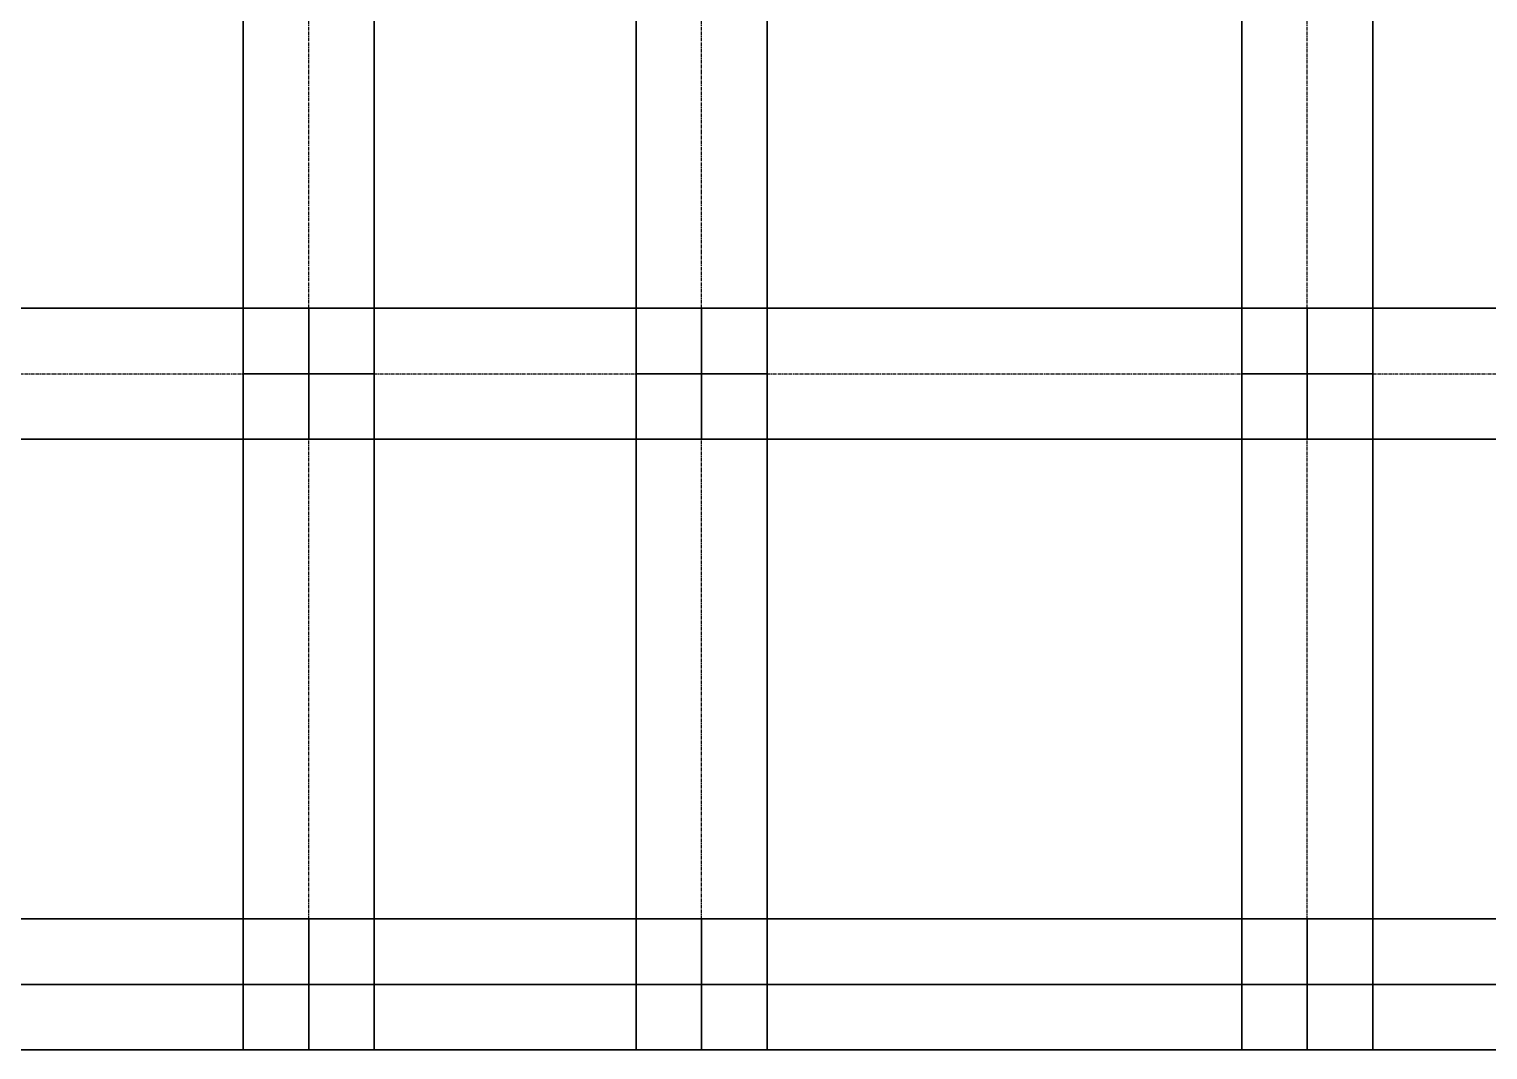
# Model space of a CAD drawing. Extents: x -12 to 2097, y 100 to 3117.
# Drawn here: x 863.8 to 1131.1, y 100 to 287.1 of the extents above; entities that cross this region are included whole.
import ezdxf

# ---------------------------------------------------------------- set-up
doc = ezdxf.new("R2010")
doc.units = 0
doc.header["$MEASUREMENT"] = 0
doc.linetypes.add('Center', pattern=[2, 1.25, -0.25, 0.25, -0.25])
for name, color, linetype in [('BEAM', 5, 'CONTINUOUS'), ('CENTERLINES', 7, 'CONTINUOUS'), ('COLS', 5, 'CONTINUOUS'), ('SLAB', 6, 'CONTINUOUS')]:
    doc.layers.add(name, color=color, linetype=linetype)

msp = doc.modelspace()

# ---------------------------------------------------------------- linework, layer by layer
at = {"layer": 'BEAM', "color": 5, "linetype": 'CONTINUOUS'}
for points in [[(903, 223.92, 600), (903, 223.92, 624), (903, 343.92, 624), (903, 343.92, 600)], [(903, 223.92, 624), (927, 223.92, 624), (927, 343.92, 624), (903, 343.92, 624)], [(927, 223.92, 600), (903, 223.92, 600), (903, 343.92, 600), (927, 343.92, 600)], [(903, 223.92, 468), (903, 223.92, 492), (903, 343.92, 492), (903, 343.92, 468)], [(903, 223.92, 492), (927, 223.92, 492), (927, 343.92, 492), (903, 343.92, 492)], [(927, 223.92, 468), (903, 223.92, 468), (903, 343.92, 468), (927, 343.92, 468)], [(903, 223.92, 336), (903, 223.92, 360), (903, 343.92, 360), (903, 343.92, 336)], [(903, 223.92, 360), (927, 223.92, 360), (927, 343.92, 360), (903, 343.92, 360)], [(927, 223.92, 336), (903, 223.92, 336), (903, 343.92, 336), (927, 343.92, 336)], [(903, 223.92, 204), (903, 223.92, 228), (903, 343.92, 228), (903, 343.92, 204)], [(903, 223.92, 228), (927, 223.92, 228), (927, 343.92, 228), (903, 343.92, 228)], [(927, 223.92, 204), (903, 223.92, 204), (903, 343.92, 204), (927, 343.92, 204)], [(903, 223.92, 60), (903, 223.92, 84), (903, 343.92, 84), (903, 343.92, 60)], [(903, 223.92, 84), (927, 223.92, 84), (927, 343.92, 84), (903, 343.92, 84)], [(927, 223.92, 60), (903, 223.92, 60), (903, 343.92, 60), (927, 343.92, 60)], [(927, 223.92, 624), (927, 223.92, 600), (927, 343.92, 600), (927, 343.92, 624)], [(927, 223.92, 492), (927, 223.92, 468), (927, 343.92, 468), (927, 343.92, 492)], [(927, 223.92, 360), (927, 223.92, 336), (927, 343.92, 336), (927, 343.92, 360)], [(927, 223.92, 228), (927, 223.92, 204), (927, 343.92, 204), (927, 343.92, 228)], [(927, 223.92, 84), (927, 223.92, 60), (927, 343.92, 60), (927, 343.92, 84)], [(975, 223.92, 600), (975, 223.92, 624), (975, 343.92, 624), (975, 343.92, 600)], [(975, 223.92, 624), (999, 223.92, 624), (999, 343.92, 624), (975, 343.92, 624)], [(999, 223.92, 600), (975, 223.92, 600), (975, 343.92, 600), (999, 343.92, 600)], [(975, 223.92, 468), (975, 223.92, 492), (975, 343.92, 492), (975, 343.92, 468)], [(975, 223.92, 492), (999, 223.92, 492), (999, 343.92, 492), (975, 343.92, 492)], [(999, 223.92, 468), (975, 223.92, 468), (975, 343.92, 468), (999, 343.92, 468)], [(975, 223.92, 336), (975, 223.92, 360), (975, 343.92, 360), (975, 343.92, 336)], [(975, 223.92, 360), (999, 223.92, 360), (999, 343.92, 360), (975, 343.92, 360)], [(999, 223.92, 336), (975, 223.92, 336), (975, 343.92, 336), (999, 343.92, 336)], [(975, 223.92, 204), (975, 223.92, 228), (975, 343.92, 228), (975, 343.92, 204)], [(975, 223.92, 228), (999, 223.92, 228), (999, 343.92, 228), (975, 343.92, 228)], [(999, 223.92, 204), (975, 223.92, 204), (975, 343.92, 204), (999, 343.92, 204)], [(975, 223.92, 60), (975, 223.92, 84), (975, 343.92, 84), (975, 343.92, 60)], [(975, 223.92, 84), (999, 223.92, 84), (999, 343.92, 84), (975, 343.92, 84)], [(999, 223.92, 60), (975, 223.92, 60), (975, 343.92, 60), (999, 343.92, 60)], [(999, 223.92, 624), (999, 223.92, 600), (999, 343.92, 600), (999, 343.92, 624)], [(999, 223.92, 492), (999, 223.92, 468), (999, 343.92, 468), (999, 343.92, 492)], [(999, 223.92, 360), (999, 223.92, 336), (999, 343.92, 336), (999, 343.92, 360)], [(999, 223.92, 228), (999, 223.92, 204), (999, 343.92, 204), (999, 343.92, 228)], [(999, 223.92, 84), (999, 223.92, 60), (999, 343.92, 60), (999, 343.92, 84)], [(1086, 223.92, 600), (1086, 223.92, 624), (1086, 343.92, 624), (1086, 343.92, 600)], [(1086, 223.92, 624), (1110, 223.92, 624), (1110, 343.92, 624), (1086, 343.92, 624)], [(1110, 223.92, 600), (1086, 223.92, 600), (1086, 343.92, 600), (1110, 343.92, 600)], [(1086, 223.92, 468), (1086, 223.92, 492), (1086, 343.92, 492), (1086, 343.92, 468)], [(1086, 223.92, 492), (1110, 223.92, 492), (1110, 343.92, 492), (1086, 343.92, 492)], [(1110, 223.92, 468), (1086, 223.92, 468), (1086, 343.92, 468), (1110, 343.92, 468)], [(1086, 223.92, 336), (1086, 223.92, 360), (1086, 343.92, 360), (1086, 343.92, 336)], [(1086, 223.92, 360), (1110, 223.92, 360), (1110, 343.92, 360), (1086, 343.92, 360)], [(1110, 223.92, 336), (1086, 223.92, 336), (1086, 343.92, 336), (1110, 343.92, 336)], [(1086, 223.92, 204), (1086, 223.92, 228), (1086, 343.92, 228), (1086, 343.92, 204)], [(1086, 223.92, 228), (1110, 223.92, 228), (1110, 343.92, 228), (1086, 343.92, 228)], [(1110, 223.92, 204), (1086, 223.92, 204), (1086, 343.92, 204), (1110, 343.92, 204)], [(1086, 223.92, 60), (1086, 223.92, 84), (1086, 343.92, 84), (1086, 343.92, 60)], [(1086, 223.92, 84), (1110, 223.92, 84), (1110, 343.92, 84), (1086, 343.92, 84)], [(1110, 223.92, 60), (1086, 223.92, 60), (1086, 343.92, 60), (1110, 343.92, 60)], [(1110, 223.92, 624), (1110, 223.92, 600), (1110, 343.92, 600), (1110, 343.92, 624)], [(1110, 223.92, 492), (1110, 223.92, 468), (1110, 343.92, 468), (1110, 343.92, 492)], [(1110, 223.92, 360), (1110, 223.92, 336), (1110, 343.92, 336), (1110, 343.92, 360)], [(1110, 223.92, 228), (1110, 223.92, 204), (1110, 343.92, 204), (1110, 343.92, 228)], [(1110, 223.92, 84), (1110, 223.92, 60), (1110, 343.92, 60), (1110, 343.92, 84)], [(744, 235.92, 600), (744, 235.92, 624), (915, 235.92, 624), (915, 235.92, 600)], [(744, 235.92, 624), (744, 211.92, 624), (915, 211.92, 624), (915, 235.92, 624)], [(744, 211.92, 600), (744, 235.92, 600), (915, 235.92, 600), (915, 211.92, 600)], [(744, 235.92, 468), (744, 235.92, 492), (915, 235.92, 492), (915, 235.92, 468)], [(744, 235.92, 492), (744, 211.92, 492), (915, 211.92, 492), (915, 235.92, 492)], [(744, 211.92, 468), (744, 235.92, 468), (915, 235.92, 468), (915, 211.92, 468)], [(744, 235.92, 336), (744, 235.92, 360), (915, 235.92, 360), (915, 235.92, 336)], [(744, 235.92, 360), (744, 211.92, 360), (915, 211.92, 360), (915, 235.92, 360)], [(744, 211.92, 336), (744, 235.92, 336), (915, 235.92, 336), (915, 211.92, 336)], [(744, 235.92, 204), (744, 235.92, 228), (915, 235.92, 228), (915, 235.92, 204)], [(744, 235.92, 228), (744, 211.92, 228), (915, 211.92, 228), (915, 235.92, 228)], [(744, 211.92, 204), (744, 235.92, 204), (915, 235.92, 204), (915, 211.92, 204)], [(744, 235.92, 60), (744, 235.92, 84), (915, 235.92, 84), (915, 235.92, 60)], [(744, 235.92, 84), (744, 211.92, 84), (915, 211.92, 84), (915, 235.92, 84)], [(744, 211.92, 60), (744, 235.92, 60), (915, 235.92, 60), (915, 211.92, 60)], [(915, 235.92, 600), (915, 235.92, 624), (987, 235.92, 624), (987, 235.92, 600)], [(915, 235.92, 624), (915, 211.92, 624), (987, 211.92, 624), (987, 235.92, 624)], [(915, 211.92, 600), (915, 235.92, 600), (987, 235.92, 600), (987, 211.92, 600)], [(915, 235.92, 468), (915, 235.92, 492), (987, 235.92, 492), (987, 235.92, 468)], [(915, 235.92, 492), (915, 211.92, 492), (987, 211.92, 492), (987, 235.92, 492)], [(915, 211.92, 468), (915, 235.92, 468), (987, 235.92, 468), (987, 211.92, 468)], [(915, 235.92, 336), (915, 235.92, 360), (987, 235.92, 360), (987, 235.92, 336)], [(915, 235.92, 360), (915, 211.92, 360), (987, 211.92, 360), (987, 235.92, 360)], [(915, 211.92, 336), (915, 235.92, 336), (987, 235.92, 336), (987, 211.92, 336)], [(915, 235.92, 204), (915, 235.92, 228), (987, 235.92, 228), (987, 235.92, 204)], [(915, 235.92, 228), (915, 211.92, 228), (987, 211.92, 228), (987, 235.92, 228)], [(915, 211.92, 204), (915, 235.92, 204), (987, 235.92, 204), (987, 211.92, 204)], [(915, 235.92, 60), (915, 235.92, 84), (987, 235.92, 84), (987, 235.92, 60)], [(915, 235.92, 84), (915, 211.92, 84), (987, 211.92, 84), (987, 235.92, 84)], [(915, 211.92, 60), (915, 235.92, 60), (987, 235.92, 60), (987, 211.92, 60)], [(987, 235.92, 600), (987, 235.92, 624), (1098, 235.92, 624), (1098, 235.92, 600)], [(987, 235.92, 624), (987, 211.92, 624), (1098, 211.92, 624), (1098, 235.92, 624)], [(987, 211.92, 600), (987, 235.92, 600), (1098, 235.92, 600), (1098, 211.92, 600)], [(987, 235.92, 468), (987, 235.92, 492), (1098, 235.92, 492), (1098, 235.92, 468)], [(987, 235.92, 492), (987, 211.92, 492), (1098, 211.92, 492), (1098, 235.92, 492)], [(987, 211.92, 468), (987, 235.92, 468), (1098, 235.92, 468), (1098, 211.92, 468)], [(987, 235.92, 336), (987, 235.92, 360), (1098, 235.92, 360), (1098, 235.92, 336)], [(987, 235.92, 360), (987, 211.92, 360), (1098, 211.92, 360), (1098, 235.92, 360)], [(987, 211.92, 336), (987, 235.92, 336), (1098, 235.92, 336), (1098, 211.92, 336)], [(987, 235.92, 204), (987, 235.92, 228), (1098, 235.92, 228), (1098, 235.92, 204)], [(987, 235.92, 228), (987, 211.92, 228), (1098, 211.92, 228), (1098, 235.92, 228)], [(987, 211.92, 204), (987, 235.92, 204), (1098, 235.92, 204), (1098, 211.92, 204)], [(987, 235.92, 60), (987, 235.92, 84), (1098, 235.92, 84), (1098, 235.92, 60)], [(987, 235.92, 84), (987, 211.92, 84), (1098, 211.92, 84), (1098, 235.92, 84)], [(987, 211.92, 60), (987, 235.92, 60), (1098, 235.92, 60), (1098, 211.92, 60)], [(1098, 235.92, 600), (1098, 235.92, 624), (1170, 235.92, 624), (1170, 235.92, 600)], [(1098, 235.92, 624), (1098, 211.92, 624), (1170, 211.92, 624), (1170, 235.92, 624)], [(1098, 211.92, 600), (1098, 235.92, 600), (1170, 235.92, 600), (1170, 211.92, 600)], [(1098, 235.92, 468), (1098, 235.92, 492), (1170, 235.92, 492), (1170, 235.92, 468)], [(1098, 235.92, 492), (1098, 211.92, 492), (1170, 211.92, 492), (1170, 235.92, 492)], [(1098, 211.92, 468), (1098, 235.92, 468), (1170, 235.92, 468), (1170, 211.92, 468)], [(1098, 235.92, 336), (1098, 235.92, 360), (1170, 235.92, 360), (1170, 235.92, 336)], [(1098, 235.92, 360), (1098, 211.92, 360), (1170, 211.92, 360), (1170, 235.92, 360)], [(1098, 211.92, 336), (1098, 235.92, 336), (1170, 235.92, 336), (1170, 211.92, 336)], [(1098, 235.92, 204), (1098, 235.92, 228), (1170, 235.92, 228), (1170, 235.92, 204)], [(1098, 235.92, 228), (1098, 211.92, 228), (1170, 211.92, 228), (1170, 235.92, 228)], [(1098, 211.92, 204), (1098, 235.92, 204), (1170, 235.92, 204), (1170, 211.92, 204)], [(1098, 235.92, 60), (1098, 235.92, 84), (1170, 235.92, 84), (1170, 235.92, 60)], [(1098, 235.92, 84), (1098, 211.92, 84), (1170, 211.92, 84), (1170, 235.92, 84)], [(1098, 211.92, 60), (1098, 235.92, 60), (1170, 235.92, 60), (1170, 211.92, 60)], [(903, 111.96, 600), (903, 111.96, 624), (903, 223.92, 624), (903, 223.92, 600)], [(903, 111.96, 624), (927, 111.96, 624), (927, 223.92, 624), (903, 223.92, 624)], [(927, 111.96, 600), (903, 111.96, 600), (903, 223.92, 600), (927, 223.92, 600)], [(903, 111.96, 468), (903, 111.96, 492), (903, 223.92, 492), (903, 223.92, 468)], [(903, 111.96, 492), (927, 111.96, 492), (927, 223.92, 492), (903, 223.92, 492)], [(927, 111.96, 468), (903, 111.96, 468), (903, 223.92, 468), (927, 223.92, 468)], [(903, 111.96, 336), (903, 111.96, 360), (903, 223.92, 360), (903, 223.92, 336)], [(903, 111.96, 360), (927, 111.96, 360), (927, 223.92, 360), (903, 223.92, 360)], [(927, 111.96, 336), (903, 111.96, 336), (903, 223.92, 336), (927, 223.92, 336)], [(903, 111.96, 204), (903, 111.96, 228), (903, 223.92, 228), (903, 223.92, 204)], [(903, 111.96, 228), (927, 111.96, 228), (927, 223.92, 228), (903, 223.92, 228)], [(927, 111.96, 204), (903, 111.96, 204), (903, 223.92, 204), (927, 223.92, 204)], [(903, 111.96, 60), (903, 111.96, 84), (903, 223.92, 84), (903, 223.92, 60)], [(903, 111.96, 84), (927, 111.96, 84), (927, 223.92, 84), (903, 223.92, 84)], [(927, 111.96, 60), (903, 111.96, 60), (903, 223.92, 60), (927, 223.92, 60)], [(927, 111.96, 624), (927, 111.96, 600), (927, 223.92, 600), (927, 223.92, 624)], [(927, 111.96, 492), (927, 111.96, 468), (927, 223.92, 468), (927, 223.92, 492)], [(927, 111.96, 360), (927, 111.96, 336), (927, 223.92, 336), (927, 223.92, 360)], [(927, 111.96, 228), (927, 111.96, 204), (927, 223.92, 204), (927, 223.92, 228)], [(927, 111.96, 84), (927, 111.96, 60), (927, 223.92, 60), (927, 223.92, 84)], [(975, 111.96, 600), (975, 111.96, 624), (975, 223.92, 624), (975, 223.92, 600)], [(975, 111.96, 624), (999, 111.96, 624), (999, 223.92, 624), (975, 223.92, 624)], [(999, 111.96, 600), (975, 111.96, 600), (975, 223.92, 600), (999, 223.92, 600)], [(975, 111.96, 468), (975, 111.96, 492), (975, 223.92, 492), (975, 223.92, 468)], [(975, 111.96, 492), (999, 111.96, 492), (999, 223.92, 492), (975, 223.92, 492)], [(999, 111.96, 468), (975, 111.96, 468), (975, 223.92, 468), (999, 223.92, 468)], [(975, 111.96, 336), (975, 111.96, 360), (975, 223.92, 360), (975, 223.92, 336)], [(975, 111.96, 360), (999, 111.96, 360), (999, 223.92, 360), (975, 223.92, 360)], [(999, 111.96, 336), (975, 111.96, 336), (975, 223.92, 336), (999, 223.92, 336)], [(975, 111.96, 204), (975, 111.96, 228), (975, 223.92, 228), (975, 223.92, 204)], [(975, 111.96, 228), (999, 111.96, 228), (999, 223.92, 228), (975, 223.92, 228)], [(999, 111.96, 204), (975, 111.96, 204), (975, 223.92, 204), (999, 223.92, 204)], [(975, 111.96, 60), (975, 111.96, 84), (975, 223.92, 84), (975, 223.92, 60)], [(975, 111.96, 84), (999, 111.96, 84), (999, 223.92, 84), (975, 223.92, 84)], [(999, 111.96, 60), (975, 111.96, 60), (975, 223.92, 60), (999, 223.92, 60)], [(999, 111.96, 624), (999, 111.96, 600), (999, 223.92, 600), (999, 223.92, 624)], [(999, 111.96, 492), (999, 111.96, 468), (999, 223.92, 468), (999, 223.92, 492)], [(999, 111.96, 360), (999, 111.96, 336), (999, 223.92, 336), (999, 223.92, 360)], [(999, 111.96, 228), (999, 111.96, 204), (999, 223.92, 204), (999, 223.92, 228)], [(999, 111.96, 84), (999, 111.96, 60), (999, 223.92, 60), (999, 223.92, 84)], [(1086, 111.96, 600), (1086, 111.96, 624), (1086, 223.92, 624), (1086, 223.92, 600)], [(1086, 111.96, 624), (1110, 111.96, 624), (1110, 223.92, 624), (1086, 223.92, 624)], [(1110, 111.96, 600), (1086, 111.96, 600), (1086, 223.92, 600), (1110, 223.92, 600)], [(1086, 111.96, 468), (1086, 111.96, 492), (1086, 223.92, 492), (1086, 223.92, 468)], [(1086, 111.96, 492), (1110, 111.96, 492), (1110, 223.92, 492), (1086, 223.92, 492)], [(1110, 111.96, 468), (1086, 111.96, 468), (1086, 223.92, 468), (1110, 223.92, 468)], [(1086, 111.96, 336), (1086, 111.96, 360), (1086, 223.92, 360), (1086, 223.92, 336)], [(1086, 111.96, 360), (1110, 111.96, 360), (1110, 223.92, 360), (1086, 223.92, 360)], [(1110, 111.96, 336), (1086, 111.96, 336), (1086, 223.92, 336), (1110, 223.92, 336)], [(1086, 111.96, 204), (1086, 111.96, 228), (1086, 223.92, 228), (1086, 223.92, 204)], [(1086, 111.96, 228), (1110, 111.96, 228), (1110, 223.92, 228), (1086, 223.92, 228)], [(1110, 111.96, 204), (1086, 111.96, 204), (1086, 223.92, 204), (1110, 223.92, 204)], [(1086, 111.96, 60), (1086, 111.96, 84), (1086, 223.92, 84), (1086, 223.92, 60)], [(1086, 111.96, 84), (1110, 111.96, 84), (1110, 223.92, 84), (1086, 223.92, 84)], [(1110, 111.96, 60), (1086, 111.96, 60), (1086, 223.92, 60), (1110, 223.92, 60)], [(1110, 111.96, 624), (1110, 111.96, 600), (1110, 223.92, 600), (1110, 223.92, 624)], [(1110, 111.96, 492), (1110, 111.96, 468), (1110, 223.92, 468), (1110, 223.92, 492)], [(1110, 111.96, 360), (1110, 111.96, 336), (1110, 223.92, 336), (1110, 223.92, 360)], [(1110, 111.96, 228), (1110, 111.96, 204), (1110, 223.92, 204), (1110, 223.92, 228)], [(1110, 111.96, 84), (1110, 111.96, 60), (1110, 223.92, 60), (1110, 223.92, 84)], [(744, 211.92, 624), (744, 211.92, 600), (915, 211.92, 600), (915, 211.92, 624)], [(744, 211.92, 492), (744, 211.92, 468), (915, 211.92, 468), (915, 211.92, 492)], [(744, 211.92, 360), (744, 211.92, 336), (915, 211.92, 336), (915, 211.92, 360)], [(744, 211.92, 228), (744, 211.92, 204), (915, 211.92, 204), (915, 211.92, 228)], [(744, 211.92, 84), (744, 211.92, 60), (915, 211.92, 60), (915, 211.92, 84)], [(915, 211.92, 624), (915, 211.92, 600), (987, 211.92, 600), (987, 211.92, 624)], [(915, 211.92, 492), (915, 211.92, 468), (987, 211.92, 468), (987, 211.92, 492)], [(915, 211.92, 360), (915, 211.92, 336), (987, 211.92, 336), (987, 211.92, 360)], [(915, 211.92, 228), (915, 211.92, 204), (987, 211.92, 204), (987, 211.92, 228)], [(915, 211.92, 84), (915, 211.92, 60), (987, 211.92, 60), (987, 211.92, 84)], [(987, 211.92, 624), (987, 211.92, 600), (1098, 211.92, 600), (1098, 211.92, 624)], [(987, 211.92, 492), (987, 211.92, 468), (1098, 211.92, 468), (1098, 211.92, 492)], [(987, 211.92, 360), (987, 211.92, 336), (1098, 211.92, 336), (1098, 211.92, 360)], [(987, 211.92, 228), (987, 211.92, 204), (1098, 211.92, 204), (1098, 211.92, 228)], [(987, 211.92, 84), (987, 211.92, 60), (1098, 211.92, 60), (1098, 211.92, 84)], [(1098, 211.92, 624), (1098, 211.92, 600), (1170, 211.92, 600), (1170, 211.92, 624)], [(1098, 211.92, 492), (1098, 211.92, 468), (1170, 211.92, 468), (1170, 211.92, 492)], [(1098, 211.92, 360), (1098, 211.92, 336), (1170, 211.92, 336), (1170, 211.92, 360)], [(1098, 211.92, 228), (1098, 211.92, 204), (1170, 211.92, 204), (1170, 211.92, 228)], [(1098, 211.92, 84), (1098, 211.92, 60), (1170, 211.92, 60), (1170, 211.92, 84)], [(744, 123.96, 600), (744, 123.96, 624), (915, 123.96, 624), (915, 123.96, 600)], [(744, 123.96, 624), (744, 99.96, 624), (915, 99.96, 624), (915, 123.96, 624)], [(744, 99.96, 600), (744, 123.96, 600), (915, 123.96, 600), (915, 99.96, 600)], [(744, 123.96, 468), (744, 123.96, 492), (915, 123.96, 492), (915, 123.96, 468)], [(744, 123.96, 492), (744, 99.96, 492), (915, 99.96, 492), (915, 123.96, 492)], [(744, 99.96, 468), (744, 123.96, 468), (915, 123.96, 468), (915, 99.96, 468)], [(744, 123.96, 336), (744, 123.96, 360), (915, 123.96, 360), (915, 123.96, 336)], [(744, 123.96, 360), (744, 99.96, 360), (915, 99.96, 360), (915, 123.96, 360)], [(744, 99.96, 336), (744, 123.96, 336), (915, 123.96, 336), (915, 99.96, 336)], [(744, 123.96, 204), (744, 123.96, 228), (915, 123.96, 228), (915, 123.96, 204)], [(744, 123.96, 228), (744, 99.96, 228), (915, 99.96, 228), (915, 123.96, 228)], [(744, 99.96, 204), (744, 123.96, 204), (915, 123.96, 204), (915, 99.96, 204)], [(744, 123.96, 60), (744, 123.96, 84), (915, 123.96, 84), (915, 123.96, 60)], [(744, 123.96, 84), (744, 99.96, 84), (915, 99.96, 84), (915, 123.96, 84)], [(744, 99.96, 60), (744, 123.96, 60), (915, 123.96, 60), (915, 99.96, 60)], [(915, 123.96, 600), (915, 123.96, 624), (987, 123.96, 624), (987, 123.96, 600)], [(915, 123.96, 624), (915, 99.96, 624), (987, 99.96, 624), (987, 123.96, 624)], [(915, 99.96, 600), (915, 123.96, 600), (987, 123.96, 600), (987, 99.96, 600)], [(915, 123.96, 468), (915, 123.96, 492), (987, 123.96, 492), (987, 123.96, 468)], [(915, 123.96, 492), (915, 99.96, 492), (987, 99.96, 492), (987, 123.96, 492)], [(915, 99.96, 468), (915, 123.96, 468), (987, 123.96, 468), (987, 99.96, 468)], [(915, 123.96, 336), (915, 123.96, 360), (987, 123.96, 360), (987, 123.96, 336)], [(915, 123.96, 360), (915, 99.96, 360), (987, 99.96, 360), (987, 123.96, 360)], [(915, 99.96, 336), (915, 123.96, 336), (987, 123.96, 336), (987, 99.96, 336)], [(915, 123.96, 204), (915, 123.96, 228), (987, 123.96, 228), (987, 123.96, 204)], [(915, 123.96, 228), (915, 99.96, 228), (987, 99.96, 228), (987, 123.96, 228)], [(915, 99.96, 204), (915, 123.96, 204), (987, 123.96, 204), (987, 99.96, 204)], [(915, 123.96, 60), (915, 123.96, 84), (987, 123.96, 84), (987, 123.96, 60)], [(915, 123.96, 84), (915, 99.96, 84), (987, 99.96, 84), (987, 123.96, 84)], [(915, 99.96, 60), (915, 123.96, 60), (987, 123.96, 60), (987, 99.96, 60)], [(987, 123.96, 600), (987, 123.96, 624), (1098, 123.96, 624), (1098, 123.96, 600)], [(987, 123.96, 624), (987, 99.96, 624), (1098, 99.96, 624), (1098, 123.96, 624)], [(987, 99.96, 600), (987, 123.96, 600), (1098, 123.96, 600), (1098, 99.96, 600)], [(987, 123.96, 468), (987, 123.96, 492), (1098, 123.96, 492), (1098, 123.96, 468)], [(987, 123.96, 492), (987, 99.96, 492), (1098, 99.96, 492), (1098, 123.96, 492)], [(987, 99.96, 468), (987, 123.96, 468), (1098, 123.96, 468), (1098, 99.96, 468)], [(987, 123.96, 336), (987, 123.96, 360), (1098, 123.96, 360), (1098, 123.96, 336)], [(987, 123.96, 360), (987, 99.96, 360), (1098, 99.96, 360), (1098, 123.96, 360)], [(987, 99.96, 336), (987, 123.96, 336), (1098, 123.96, 336), (1098, 99.96, 336)], [(987, 123.96, 204), (987, 123.96, 228), (1098, 123.96, 228), (1098, 123.96, 204)], [(987, 123.96, 228), (987, 99.96, 228), (1098, 99.96, 228), (1098, 123.96, 228)], [(987, 99.96, 204), (987, 123.96, 204), (1098, 123.96, 204), (1098, 99.96, 204)], [(987, 123.96, 60), (987, 123.96, 84), (1098, 123.96, 84), (1098, 123.96, 60)], [(987, 123.96, 84), (987, 99.96, 84), (1098, 99.96, 84), (1098, 123.96, 84)], [(987, 99.96, 60), (987, 123.96, 60), (1098, 123.96, 60), (1098, 99.96, 60)], [(1098, 123.96, 600), (1098, 123.96, 624), (1170, 123.96, 624), (1170, 123.96, 600)], [(1098, 123.96, 624), (1098, 99.96, 624), (1170, 99.96, 624), (1170, 123.96, 624)], [(1098, 99.96, 600), (1098, 123.96, 600), (1170, 123.96, 600), (1170, 99.96, 600)], [(1098, 123.96, 468), (1098, 123.96, 492), (1170, 123.96, 492), (1170, 123.96, 468)], [(1098, 123.96, 492), (1098, 99.96, 492), (1170, 99.96, 492), (1170, 123.96, 492)], [(1098, 99.96, 468), (1098, 123.96, 468), (1170, 123.96, 468), (1170, 99.96, 468)], [(1098, 123.96, 336), (1098, 123.96, 360), (1170, 123.96, 360), (1170, 123.96, 336)], [(1098, 123.96, 360), (1098, 99.96, 360), (1170, 99.96, 360), (1170, 123.96, 360)], [(1098, 99.96, 336), (1098, 123.96, 336), (1170, 123.96, 336), (1170, 99.96, 336)], [(1098, 123.96, 204), (1098, 123.96, 228), (1170, 123.96, 228), (1170, 123.96, 204)], [(1098, 123.96, 228), (1098, 99.96, 228), (1170, 99.96, 228), (1170, 123.96, 228)], [(1098, 99.96, 204), (1098, 123.96, 204), (1170, 123.96, 204), (1170, 99.96, 204)], [(1098, 123.96, 60), (1098, 123.96, 84), (1170, 123.96, 84), (1170, 123.96, 60)], [(1098, 123.96, 84), (1098, 99.96, 84), (1170, 99.96, 84), (1170, 123.96, 84)], [(1098, 99.96, 60), (1098, 123.96, 60), (1170, 123.96, 60), (1170, 99.96, 60)], [(744, 99.96, 624), (744, 99.96, 600), (915, 99.96, 600), (915, 99.96, 624)], [(744, 99.96, 492), (744, 99.96, 468), (915, 99.96, 468), (915, 99.96, 492)], [(744, 99.96, 360), (744, 99.96, 336), (915, 99.96, 336), (915, 99.96, 360)], [(744, 99.96, 228), (744, 99.96, 204), (915, 99.96, 204), (915, 99.96, 228)], [(744, 99.96, 84), (744, 99.96, 60), (915, 99.96, 60), (915, 99.96, 84)], [(915, 99.96, 624), (915, 99.96, 600), (987, 99.96, 600), (987, 99.96, 624)], [(915, 99.96, 492), (915, 99.96, 468), (987, 99.96, 468), (987, 99.96, 492)], [(915, 99.96, 360), (915, 99.96, 336), (987, 99.96, 336), (987, 99.96, 360)], [(915, 99.96, 228), (915, 99.96, 204), (987, 99.96, 204), (987, 99.96, 228)], [(915, 99.96, 84), (915, 99.96, 60), (987, 99.96, 60), (987, 99.96, 84)], [(987, 99.96, 624), (987, 99.96, 600), (1098, 99.96, 600), (1098, 99.96, 624)], [(987, 99.96, 492), (987, 99.96, 468), (1098, 99.96, 468), (1098, 99.96, 492)], [(987, 99.96, 360), (987, 99.96, 336), (1098, 99.96, 336), (1098, 99.96, 360)], [(987, 99.96, 228), (987, 99.96, 204), (1098, 99.96, 204), (1098, 99.96, 228)], [(987, 99.96, 84), (987, 99.96, 60), (1098, 99.96, 60), (1098, 99.96, 84)], [(1098, 99.96, 624), (1098, 99.96, 600), (1170, 99.96, 600), (1170, 99.96, 624)], [(1098, 99.96, 492), (1098, 99.96, 468), (1170, 99.96, 468), (1170, 99.96, 492)], [(1098, 99.96, 360), (1098, 99.96, 336), (1170, 99.96, 336), (1170, 99.96, 360)], [(1098, 99.96, 228), (1098, 99.96, 204), (1170, 99.96, 204), (1170, 99.96, 228)], [(1098, 99.96, 84), (1098, 99.96, 60), (1170, 99.96, 60), (1170, 99.96, 84)]]:
    msp.add_3dface(points, dxfattribs=at)
at = {"layer": 'CENTERLINES', "color": 0, "linetype": 'CENTER', "ltscale": 0.5}
for p, q in [((915, 223.92, 624), (915, 343.92, 624)), ((915, 223.92, 492), (915, 343.92, 492)), ((915, 223.92, 360), (915, 343.92, 360)), ((915, 223.92, 228), (915, 343.92, 228)), ((915, 223.92, 84), (915, 343.92, 84)), ((987, 223.92, 624), (987, 343.92, 624)), ((987, 223.92, 492), (987, 343.92, 492)), ((987, 223.92, 360), (987, 343.92, 360)), ((987, 223.92, 228), (987, 343.92, 228)), ((987, 223.92, 84), (987, 343.92, 84)), ((1098, 223.92, 624), (1098, 343.92, 624)), ((1098, 223.92, 492), (1098, 343.92, 492)), ((1098, 223.92, 360), (1098, 343.92, 360)), ((1098, 223.92, 228), (1098, 343.92, 228)), ((1098, 223.92, 84), (1098, 343.92, 84)), ((744, 223.92, 624), (915, 223.92, 624)), ((744, 223.92, 492), (915, 223.92, 492)), ((744, 223.92, 360), (915, 223.92, 360)), ((744, 223.92, 228), (915, 223.92, 228)), ((744, 223.92, 84), (915, 223.92, 84)), ((915, 111.96, 624), (915, 223.92, 624)), ((915, 111.96, 492), (915, 223.92, 492)), ((915, 111.96, 360), (915, 223.92, 360)), ((915, 111.96, 228), (915, 223.92, 228)), ((915, 111.96, 84), (915, 223.92, 84)), ((915, 223.92, 624), (987, 223.92, 624)), ((915, 223.92, 492), (987, 223.92, 492)), ((915, 223.92, 360), (987, 223.92, 360)), ((915, 223.92, 228), (987, 223.92, 228)), ((915, 223.92, 84), (987, 223.92, 84)), ((915, 223.92, 492), (915, 223.92, 624)), ((915, 223.92, 360), (915, 223.92, 492)), ((915, 223.92, 228), (915, 223.92, 360)), ((915, 223.92, 84), (915, 223.92, 228)), ((915, 223.92, 24), (915, 223.92, 84)), ((915, 223.92), (915, 223.92, 24)), ((987, 111.96, 624), (987, 223.92, 624)), ((987, 111.96, 492), (987, 223.92, 492)), ((987, 111.96, 360), (987, 223.92, 360)), ((987, 111.96, 228), (987, 223.92, 228)), ((987, 111.96, 84), (987, 223.92, 84)), ((987, 223.92, 624), (1098, 223.92, 624)), ((987, 223.92, 492), (1098, 223.92, 492)), ((987, 223.92, 360), (1098, 223.92, 360)), ((987, 223.92, 228), (1098, 223.92, 228)), ((987, 223.92, 84), (1098, 223.92, 84)), ((987, 223.92, 492), (987, 223.92, 624)), ((987, 223.92, 360), (987, 223.92, 492)), ((987, 223.92, 228), (987, 223.92, 360)), ((987, 223.92, 84), (987, 223.92, 228)), ((987, 223.92, 24), (987, 223.92, 84)), ((987, 223.92), (987, 223.92, 24)), ((1098, 111.96, 624), (1098, 223.92, 624)), ((1098, 111.96, 492), (1098, 223.92, 492)), ((1098, 111.96, 360), (1098, 223.92, 360)), ((1098, 111.96, 228), (1098, 223.92, 228)), ((1098, 111.96, 84), (1098, 223.92, 84)), ((1098, 223.92, 624), (1170, 223.92, 624)), ((1098, 223.92, 492), (1170, 223.92, 492)), ((1098, 223.92, 360), (1170, 223.92, 360)), ((1098, 223.92, 228), (1170, 223.92, 228)), ((1098, 223.92, 84), (1170, 223.92, 84)), ((1098, 223.92, 492), (1098, 223.92, 624)), ((1098, 223.92, 360), (1098, 223.92, 492)), ((1098, 223.92, 228), (1098, 223.92, 360)), ((1098, 223.92, 84), (1098, 223.92, 228)), ((1098, 223.92, 24), (1098, 223.92, 84)), ((1098, 223.92), (1098, 223.92, 24)), ((744, 111.96, 624), (915, 111.96, 624)), ((744, 111.96, 492), (915, 111.96, 492)), ((744, 111.96, 360), (915, 111.96, 360)), ((744, 111.96, 228), (915, 111.96, 228)), ((744, 111.96, 84), (915, 111.96, 84)), ((915, 111.96, 624), (987, 111.96, 624)), ((915, 111.96, 492), (987, 111.96, 492)), ((915, 111.96, 360), (987, 111.96, 360)), ((915, 111.96, 228), (987, 111.96, 228)), ((915, 111.96, 84), (987, 111.96, 84)), ((915, 111.96, 492), (915, 111.96, 624)), ((915, 111.96, 360), (915, 111.96, 492)), ((915, 111.96, 228), (915, 111.96, 360)), ((915, 111.96, 84), (915, 111.96, 228)), ((915, 111.96, 24), (915, 111.96, 84)), ((915, 111.96), (915, 111.96, 24)), ((987, 111.96, 624), (1098, 111.96, 624)), ((987, 111.96, 492), (1098, 111.96, 492)), ((987, 111.96, 360), (1098, 111.96, 360)), ((987, 111.96, 228), (1098, 111.96, 228)), ((987, 111.96, 84), (1098, 111.96, 84)), ((987, 111.96, 492), (987, 111.96, 624)), ((987, 111.96, 360), (987, 111.96, 492)), ((987, 111.96, 228), (987, 111.96, 360)), ((987, 111.96, 84), (987, 111.96, 228)), ((987, 111.96, 24), (987, 111.96, 84)), ((987, 111.96), (987, 111.96, 24)), ((1098, 111.96, 624), (1170, 111.96, 624)), ((1098, 111.96, 492), (1170, 111.96, 492)), ((1098, 111.96, 360), (1170, 111.96, 360)), ((1098, 111.96, 228), (1170, 111.96, 228)), ((1098, 111.96, 84), (1170, 111.96, 84)), ((1098, 111.96, 492), (1098, 111.96, 624)), ((1098, 111.96, 360), (1098, 111.96, 492)), ((1098, 111.96, 228), (1098, 111.96, 360)), ((1098, 111.96, 84), (1098, 111.96, 228)), ((1098, 111.96, 24), (1098, 111.96, 84)), ((1098, 111.96), (1098, 111.96, 24))]:
    msp.add_line(p, q, dxfattribs=at)
at = {"layer": 'CENTERLINES', "color": 0, "linetype": 'CENTER'}
for elevation in [624, 492, 360, 228, 84]:
    msp.add_lwpolyline([(1170, 111.96), (1098, 111.96), (987, 111.96), (915, 111.96), (744, 111.96), (573, 111.96), (402, 111.96), (351, 111.96), (240, 111.96), (111, 111.96), (0, 111.96), (0, 223.92), (0, 343.92), (0, 454.92), (0, 514.92), (0, 685.92), (0, 856.92), (0, 1027.92), (0, 1198.92), (0, 1369.92), (0, 1540.92), (0, 1711.92)], dxfattribs=dict(at, elevation=elevation))
at = {"layer": 'COLS', "color": 5, "linetype": 'CONTINUOUS'}
for points in [[(927, 235.92, 492), (903, 235.92, 492), (903, 235.92, 624), (927, 235.92, 624)], [(903, 235.92, 492), (903, 211.92, 492), (903, 211.92, 624), (903, 235.92, 624)], [(927, 235.92, 360), (903, 235.92, 360), (903, 235.92, 492), (927, 235.92, 492)], [(903, 235.92, 360), (903, 211.92, 360), (903, 211.92, 492), (903, 235.92, 492)], [(927, 235.92, 228), (903, 235.92, 228), (903, 235.92, 360), (927, 235.92, 360)], [(903, 235.92, 228), (903, 211.92, 228), (903, 211.92, 360), (903, 235.92, 360)], [(927, 235.92, 84), (903, 235.92, 84), (903, 235.92, 228), (927, 235.92, 228)], [(903, 235.92, 84), (903, 211.92, 84), (903, 211.92, 228), (903, 235.92, 228)], [(927, 235.92, 24), (903, 235.92, 24), (903, 235.92, 84), (927, 235.92, 84)], [(903, 235.92, 24), (903, 211.92, 24), (903, 211.92, 84), (903, 235.92, 84)], [(927, 235.92), (903, 235.92), (903, 235.92, 24), (927, 235.92, 24)], [(903, 235.92), (903, 211.92), (903, 211.92, 24), (903, 235.92, 24)], [(927, 211.92, 492), (927, 235.92, 492), (927, 235.92, 624), (927, 211.92, 624)], [(927, 211.92, 360), (927, 235.92, 360), (927, 235.92, 492), (927, 211.92, 492)], [(927, 211.92, 228), (927, 235.92, 228), (927, 235.92, 360), (927, 211.92, 360)], [(927, 211.92, 84), (927, 235.92, 84), (927, 235.92, 228), (927, 211.92, 228)], [(927, 211.92, 24), (927, 235.92, 24), (927, 235.92, 84), (927, 211.92, 84)], [(927, 211.92), (927, 235.92), (927, 235.92, 24), (927, 211.92, 24)], [(999, 235.92, 492), (975, 235.92, 492), (975, 235.92, 624), (999, 235.92, 624)], [(975, 235.92, 492), (975, 211.92, 492), (975, 211.92, 624), (975, 235.92, 624)], [(999, 235.92, 360), (975, 235.92, 360), (975, 235.92, 492), (999, 235.92, 492)], [(975, 235.92, 360), (975, 211.92, 360), (975, 211.92, 492), (975, 235.92, 492)], [(999, 235.92, 228), (975, 235.92, 228), (975, 235.92, 360), (999, 235.92, 360)], [(975, 235.92, 228), (975, 211.92, 228), (975, 211.92, 360), (975, 235.92, 360)], [(999, 235.92, 84), (975, 235.92, 84), (975, 235.92, 228), (999, 235.92, 228)], [(975, 235.92, 84), (975, 211.92, 84), (975, 211.92, 228), (975, 235.92, 228)], [(999, 235.92, 24), (975, 235.92, 24), (975, 235.92, 84), (999, 235.92, 84)], [(975, 235.92, 24), (975, 211.92, 24), (975, 211.92, 84), (975, 235.92, 84)], [(999, 235.92), (975, 235.92), (975, 235.92, 24), (999, 235.92, 24)], [(975, 235.92), (975, 211.92), (975, 211.92, 24), (975, 235.92, 24)], [(999, 211.92, 492), (999, 235.92, 492), (999, 235.92, 624), (999, 211.92, 624)], [(999, 211.92, 360), (999, 235.92, 360), (999, 235.92, 492), (999, 211.92, 492)], [(999, 211.92, 228), (999, 235.92, 228), (999, 235.92, 360), (999, 211.92, 360)], [(999, 211.92, 84), (999, 235.92, 84), (999, 235.92, 228), (999, 211.92, 228)], [(999, 211.92, 24), (999, 235.92, 24), (999, 235.92, 84), (999, 211.92, 84)], [(999, 211.92), (999, 235.92), (999, 235.92, 24), (999, 211.92, 24)], [(1110, 235.92, 492), (1086, 235.92, 492), (1086, 235.92, 624), (1110, 235.92, 624)], [(1086, 235.92, 492), (1086, 211.92, 492), (1086, 211.92, 624), (1086, 235.92, 624)], [(1110, 235.92, 360), (1086, 235.92, 360), (1086, 235.92, 492), (1110, 235.92, 492)], [(1086, 235.92, 360), (1086, 211.92, 360), (1086, 211.92, 492), (1086, 235.92, 492)], [(1110, 235.92, 228), (1086, 235.92, 228), (1086, 235.92, 360), (1110, 235.92, 360)], [(1086, 235.92, 228), (1086, 211.92, 228), (1086, 211.92, 360), (1086, 235.92, 360)], [(1110, 235.92, 84), (1086, 235.92, 84), (1086, 235.92, 228), (1110, 235.92, 228)], [(1086, 235.92, 84), (1086, 211.92, 84), (1086, 211.92, 228), (1086, 235.92, 228)], [(1110, 235.92, 24), (1086, 235.92, 24), (1086, 235.92, 84), (1110, 235.92, 84)], [(1086, 235.92, 24), (1086, 211.92, 24), (1086, 211.92, 84), (1086, 235.92, 84)], [(1110, 235.92), (1086, 235.92), (1086, 235.92, 24), (1110, 235.92, 24)], [(1086, 235.92), (1086, 211.92), (1086, 211.92, 24), (1086, 235.92, 24)], [(1110, 211.92, 492), (1110, 235.92, 492), (1110, 235.92, 624), (1110, 211.92, 624)], [(1110, 211.92, 360), (1110, 235.92, 360), (1110, 235.92, 492), (1110, 211.92, 492)], [(1110, 211.92, 228), (1110, 235.92, 228), (1110, 235.92, 360), (1110, 211.92, 360)], [(1110, 211.92, 84), (1110, 235.92, 84), (1110, 235.92, 228), (1110, 211.92, 228)], [(1110, 211.92, 24), (1110, 235.92, 24), (1110, 235.92, 84), (1110, 211.92, 84)], [(1110, 211.92), (1110, 235.92), (1110, 235.92, 24), (1110, 211.92, 24)], [(903, 211.92, 492), (927, 211.92, 492), (927, 211.92, 624), (903, 211.92, 624)], [(903, 211.92, 360), (927, 211.92, 360), (927, 211.92, 492), (903, 211.92, 492)], [(903, 211.92, 228), (927, 211.92, 228), (927, 211.92, 360), (903, 211.92, 360)], [(903, 211.92, 84), (927, 211.92, 84), (927, 211.92, 228), (903, 211.92, 228)], [(903, 211.92, 24), (927, 211.92, 24), (927, 211.92, 84), (903, 211.92, 84)], [(903, 211.92), (927, 211.92), (927, 211.92, 24), (903, 211.92, 24)], [(975, 211.92, 492), (999, 211.92, 492), (999, 211.92, 624), (975, 211.92, 624)], [(975, 211.92, 360), (999, 211.92, 360), (999, 211.92, 492), (975, 211.92, 492)], [(975, 211.92, 228), (999, 211.92, 228), (999, 211.92, 360), (975, 211.92, 360)], [(975, 211.92, 84), (999, 211.92, 84), (999, 211.92, 228), (975, 211.92, 228)], [(975, 211.92, 24), (999, 211.92, 24), (999, 211.92, 84), (975, 211.92, 84)], [(975, 211.92), (999, 211.92), (999, 211.92, 24), (975, 211.92, 24)], [(1086, 211.92, 492), (1110, 211.92, 492), (1110, 211.92, 624), (1086, 211.92, 624)], [(1086, 211.92, 360), (1110, 211.92, 360), (1110, 211.92, 492), (1086, 211.92, 492)], [(1086, 211.92, 228), (1110, 211.92, 228), (1110, 211.92, 360), (1086, 211.92, 360)], [(1086, 211.92, 84), (1110, 211.92, 84), (1110, 211.92, 228), (1086, 211.92, 228)], [(1086, 211.92, 24), (1110, 211.92, 24), (1110, 211.92, 84), (1086, 211.92, 84)], [(1086, 211.92), (1110, 211.92), (1110, 211.92, 24), (1086, 211.92, 24)], [(927, 123.96, 492), (903, 123.96, 492), (903, 123.96, 624), (927, 123.96, 624)], [(903, 123.96, 492), (903, 99.96, 492), (903, 99.96, 624), (903, 123.96, 624)], [(927, 123.96, 360), (903, 123.96, 360), (903, 123.96, 492), (927, 123.96, 492)], [(903, 123.96, 360), (903, 99.96, 360), (903, 99.96, 492), (903, 123.96, 492)], [(927, 123.96, 228), (903, 123.96, 228), (903, 123.96, 360), (927, 123.96, 360)], [(903, 123.96, 228), (903, 99.96, 228), (903, 99.96, 360), (903, 123.96, 360)], [(927, 123.96, 84), (903, 123.96, 84), (903, 123.96, 228), (927, 123.96, 228)], [(903, 123.96, 84), (903, 99.96, 84), (903, 99.96, 228), (903, 123.96, 228)], [(927, 123.96, 24), (903, 123.96, 24), (903, 123.96, 84), (927, 123.96, 84)], [(903, 123.96, 24), (903, 99.96, 24), (903, 99.96, 84), (903, 123.96, 84)], [(927, 123.96), (903, 123.96), (903, 123.96, 24), (927, 123.96, 24)], [(903, 123.96), (903, 99.96), (903, 99.96, 24), (903, 123.96, 24)], [(927, 99.96, 492), (927, 123.96, 492), (927, 123.96, 624), (927, 99.96, 624)], [(927, 99.96, 360), (927, 123.96, 360), (927, 123.96, 492), (927, 99.96, 492)], [(927, 99.96, 228), (927, 123.96, 228), (927, 123.96, 360), (927, 99.96, 360)], [(927, 99.96, 84), (927, 123.96, 84), (927, 123.96, 228), (927, 99.96, 228)], [(927, 99.96, 24), (927, 123.96, 24), (927, 123.96, 84), (927, 99.96, 84)], [(927, 99.96), (927, 123.96), (927, 123.96, 24), (927, 99.96, 24)], [(999, 123.96, 492), (975, 123.96, 492), (975, 123.96, 624), (999, 123.96, 624)], [(975, 123.96, 492), (975, 99.96, 492), (975, 99.96, 624), (975, 123.96, 624)], [(999, 123.96, 360), (975, 123.96, 360), (975, 123.96, 492), (999, 123.96, 492)], [(975, 123.96, 360), (975, 99.96, 360), (975, 99.96, 492), (975, 123.96, 492)], [(999, 123.96, 228), (975, 123.96, 228), (975, 123.96, 360), (999, 123.96, 360)], [(975, 123.96, 228), (975, 99.96, 228), (975, 99.96, 360), (975, 123.96, 360)], [(999, 123.96, 84), (975, 123.96, 84), (975, 123.96, 228), (999, 123.96, 228)], [(975, 123.96, 84), (975, 99.96, 84), (975, 99.96, 228), (975, 123.96, 228)], [(999, 123.96, 24), (975, 123.96, 24), (975, 123.96, 84), (999, 123.96, 84)], [(975, 123.96, 24), (975, 99.96, 24), (975, 99.96, 84), (975, 123.96, 84)], [(999, 123.96), (975, 123.96), (975, 123.96, 24), (999, 123.96, 24)], [(975, 123.96), (975, 99.96), (975, 99.96, 24), (975, 123.96, 24)], [(999, 99.96, 492), (999, 123.96, 492), (999, 123.96, 624), (999, 99.96, 624)], [(999, 99.96, 360), (999, 123.96, 360), (999, 123.96, 492), (999, 99.96, 492)], [(999, 99.96, 228), (999, 123.96, 228), (999, 123.96, 360), (999, 99.96, 360)], [(999, 99.96, 84), (999, 123.96, 84), (999, 123.96, 228), (999, 99.96, 228)], [(999, 99.96, 24), (999, 123.96, 24), (999, 123.96, 84), (999, 99.96, 84)], [(999, 99.96), (999, 123.96), (999, 123.96, 24), (999, 99.96, 24)], [(1110, 123.96, 492), (1086, 123.96, 492), (1086, 123.96, 624), (1110, 123.96, 624)], [(1086, 123.96, 492), (1086, 99.96, 492), (1086, 99.96, 624), (1086, 123.96, 624)], [(1110, 123.96, 360), (1086, 123.96, 360), (1086, 123.96, 492), (1110, 123.96, 492)], [(1086, 123.96, 360), (1086, 99.96, 360), (1086, 99.96, 492), (1086, 123.96, 492)], [(1110, 123.96, 228), (1086, 123.96, 228), (1086, 123.96, 360), (1110, 123.96, 360)], [(1086, 123.96, 228), (1086, 99.96, 228), (1086, 99.96, 360), (1086, 123.96, 360)], [(1110, 123.96, 84), (1086, 123.96, 84), (1086, 123.96, 228), (1110, 123.96, 228)], [(1086, 123.96, 84), (1086, 99.96, 84), (1086, 99.96, 228), (1086, 123.96, 228)], [(1110, 123.96, 24), (1086, 123.96, 24), (1086, 123.96, 84), (1110, 123.96, 84)], [(1086, 123.96, 24), (1086, 99.96, 24), (1086, 99.96, 84), (1086, 123.96, 84)], [(1110, 123.96), (1086, 123.96), (1086, 123.96, 24), (1110, 123.96, 24)], [(1086, 123.96), (1086, 99.96), (1086, 99.96, 24), (1086, 123.96, 24)], [(1110, 99.96, 492), (1110, 123.96, 492), (1110, 123.96, 624), (1110, 99.96, 624)], [(1110, 99.96, 360), (1110, 123.96, 360), (1110, 123.96, 492), (1110, 99.96, 492)], [(1110, 99.96, 228), (1110, 123.96, 228), (1110, 123.96, 360), (1110, 99.96, 360)], [(1110, 99.96, 84), (1110, 123.96, 84), (1110, 123.96, 228), (1110, 99.96, 228)], [(1110, 99.96, 24), (1110, 123.96, 24), (1110, 123.96, 84), (1110, 99.96, 84)], [(1110, 99.96), (1110, 123.96), (1110, 123.96, 24), (1110, 99.96, 24)], [(903, 99.96, 492), (927, 99.96, 492), (927, 99.96, 624), (903, 99.96, 624)], [(903, 99.96, 360), (927, 99.96, 360), (927, 99.96, 492), (903, 99.96, 492)], [(903, 99.96, 228), (927, 99.96, 228), (927, 99.96, 360), (903, 99.96, 360)], [(903, 99.96, 84), (927, 99.96, 84), (927, 99.96, 228), (903, 99.96, 228)], [(903, 99.96, 24), (927, 99.96, 24), (927, 99.96, 84), (903, 99.96, 84)], [(903, 99.96), (927, 99.96), (927, 99.96, 24), (903, 99.96, 24)], [(975, 99.96, 492), (999, 99.96, 492), (999, 99.96, 624), (975, 99.96, 624)], [(975, 99.96, 360), (999, 99.96, 360), (999, 99.96, 492), (975, 99.96, 492)], [(975, 99.96, 228), (999, 99.96, 228), (999, 99.96, 360), (975, 99.96, 360)], [(975, 99.96, 84), (999, 99.96, 84), (999, 99.96, 228), (975, 99.96, 228)], [(975, 99.96, 24), (999, 99.96, 24), (999, 99.96, 84), (975, 99.96, 84)], [(975, 99.96), (999, 99.96), (999, 99.96, 24), (975, 99.96, 24)], [(1086, 99.96, 492), (1110, 99.96, 492), (1110, 99.96, 624), (1086, 99.96, 624)], [(1086, 99.96, 360), (1110, 99.96, 360), (1110, 99.96, 492), (1086, 99.96, 492)], [(1086, 99.96, 228), (1110, 99.96, 228), (1110, 99.96, 360), (1086, 99.96, 360)], [(1086, 99.96, 84), (1110, 99.96, 84), (1110, 99.96, 228), (1086, 99.96, 228)], [(1086, 99.96, 24), (1110, 99.96, 24), (1110, 99.96, 84), (1086, 99.96, 84)], [(1086, 99.96), (1110, 99.96), (1110, 99.96, 24), (1086, 99.96, 24)]]:
    msp.add_3dface(points, dxfattribs=at)
at = {"layer": 'SLAB', "color": 6, "linetype": 'CONTINUOUS'}
for points in [[(915, 111.96, 624), (744, 111.96, 624), (744, 111.96, 629), (915, 111.96, 629)], [(915, 111.96, 492), (744, 111.96, 492), (744, 111.96, 497), (915, 111.96, 497)], [(915, 111.96, 360), (744, 111.96, 360), (744, 111.96, 365), (915, 111.96, 365)], [(915, 111.96, 228), (744, 111.96, 228), (744, 111.96, 233), (915, 111.96, 233)], [(915, 111.96, 84), (744, 111.96, 84), (744, 111.96, 89), (915, 111.96, 89)], [(987, 111.96, 624), (915, 111.96, 624), (915, 111.96, 629), (987, 111.96, 629)], [(987, 111.96, 492), (915, 111.96, 492), (915, 111.96, 497), (987, 111.96, 497)], [(987, 111.96, 360), (915, 111.96, 360), (915, 111.96, 365), (987, 111.96, 365)], [(987, 111.96, 228), (915, 111.96, 228), (915, 111.96, 233), (987, 111.96, 233)], [(987, 111.96, 84), (915, 111.96, 84), (915, 111.96, 89), (987, 111.96, 89)], [(1098, 111.96, 624), (987, 111.96, 624), (987, 111.96, 629), (1098, 111.96, 629)], [(1098, 111.96, 492), (987, 111.96, 492), (987, 111.96, 497), (1098, 111.96, 497)], [(1098, 111.96, 360), (987, 111.96, 360), (987, 111.96, 365), (1098, 111.96, 365)], [(1098, 111.96, 228), (987, 111.96, 228), (987, 111.96, 233), (1098, 111.96, 233)], [(1098, 111.96, 84), (987, 111.96, 84), (987, 111.96, 89), (1098, 111.96, 89)], [(1170, 111.96, 624), (1098, 111.96, 624), (1098, 111.96, 629), (1170, 111.96, 629)], [(1170, 111.96, 492), (1098, 111.96, 492), (1098, 111.96, 497), (1170, 111.96, 497)], [(1170, 111.96, 360), (1098, 111.96, 360), (1098, 111.96, 365), (1170, 111.96, 365)], [(1170, 111.96, 228), (1098, 111.96, 228), (1098, 111.96, 233), (1170, 111.96, 233)], [(1170, 111.96, 84), (1098, 111.96, 84), (1098, 111.96, 89), (1170, 111.96, 89)]]:
    msp.add_3dface(points, dxfattribs=at)

doc.saveas('drawing.dxf')
